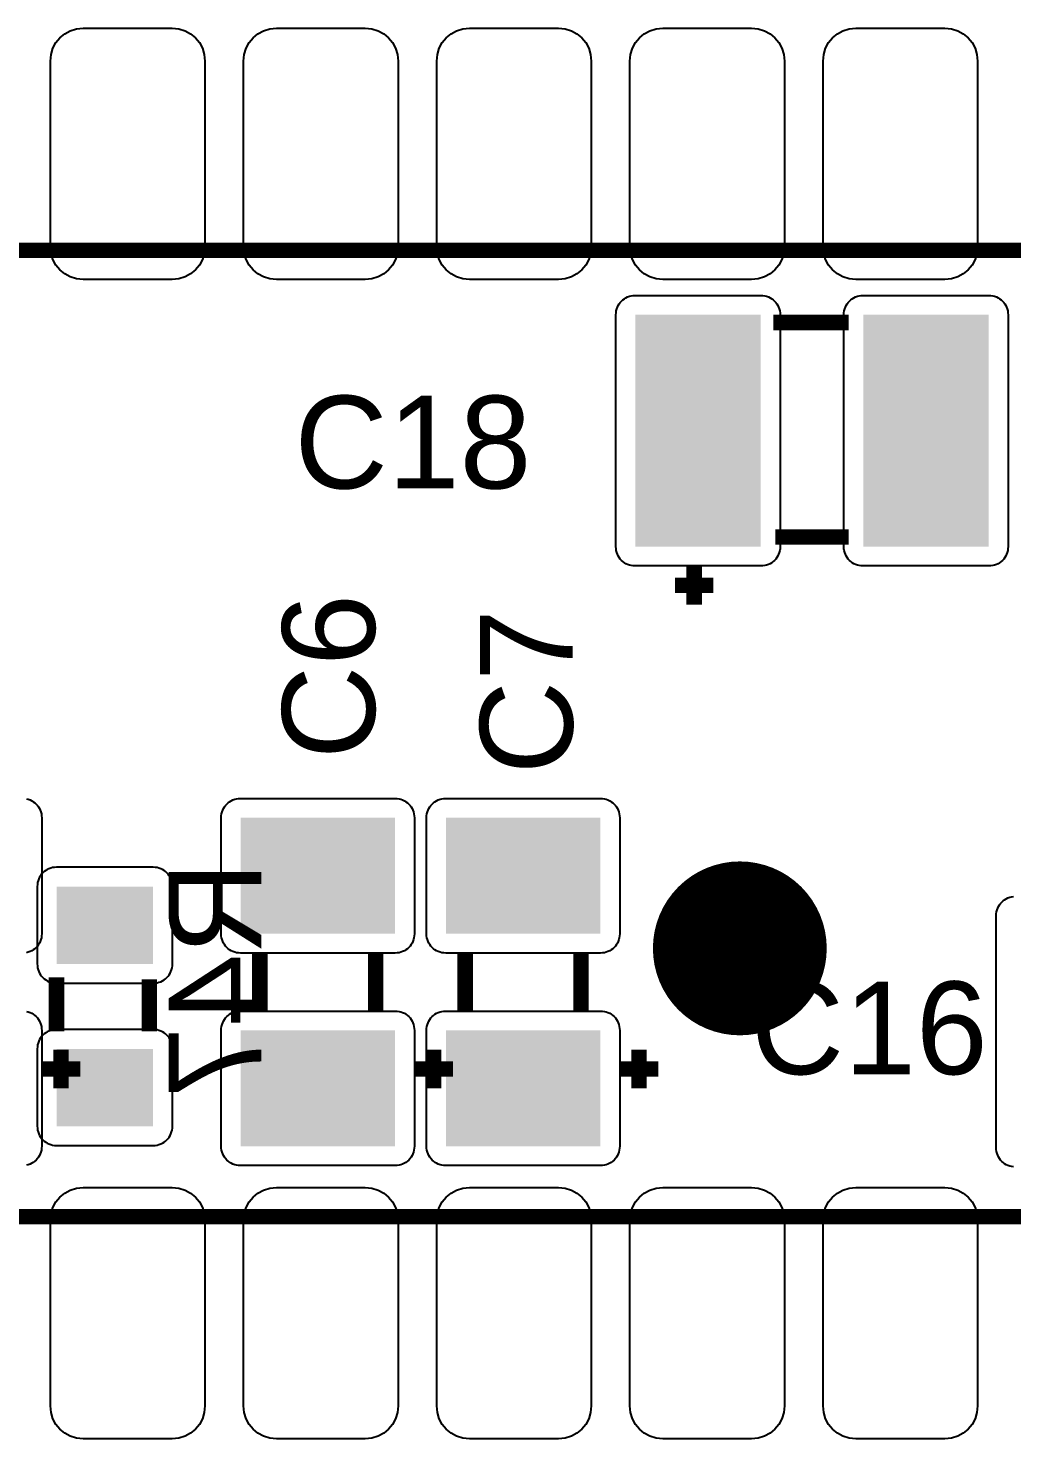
# Model space of a CAD drawing. Header units: inches. Extents: x -3.26 to 3.25, y -2.28 to 2.27.
# Drawn here: x -2.075 to -1.566, y -0.793 to -0.063 of the extents above; entities that cross this region are included whole.
import ezdxf

# ---------------------------------------------------------------- set-up
doc = ezdxf.new("R2010")
doc.units = ezdxf.units.IN
doc.layers.get('0').update_dxf_attribs({"linetype": 'CONTINUOUS'})

# ---------------------------------------------------------------- blocks, each defined once
blk = doc.blocks.new('RPAD')
blk.add_trace([(-0.5, -0.5), (-0.5, 0.5), (0.5, -0.5), (0.5, 0.5)])
blk = doc.blocks.new('EPAD')
at = {"const_width": 0.5}
blk.add_lwpolyline([(-0.25, 0, 1), (0.25, 0, 1)], format="xyb", close=True, dxfattribs=at)

msp = doc.modelspace()

# ---------------------------------------------------------------- linework, layer by layer
for points in [[(-2.000362, -0.193177), (-2.046362, -0.193177), (-2.049838, -0.192839), (-2.053052, -0.191866), (-2.055943, -0.19032), (-2.058448, -0.188263), (-2.060505, -0.185758), (-2.062051, -0.182867), (-2.063024, -0.179653), (-2.063362, -0.176177), (-2.063362, -0.080177), (-2.063024, -0.076701), (-2.062051, -0.073487), (-2.060505, -0.070596), (-2.058448, -0.068091), (-2.055943, -0.066035), (-2.053052, -0.064489), (-2.049838, -0.063515), (-2.046362, -0.063177), (-2.000362, -0.063177), (-1.996886, -0.063515), (-1.993672, -0.064489), (-1.990781, -0.066035), (-1.988276, -0.068091), (-1.98622, -0.070596), (-1.984674, -0.073487), (-1.9837, -0.076701), (-1.983362, -0.080177), (-1.983362, -0.176177), (-1.9837, -0.179653), (-1.984674, -0.182867), (-1.98622, -0.185758), (-1.988276, -0.188263), (-1.990781, -0.19032), (-1.993672, -0.191866), (-1.996886, -0.192839), (-2.000362, -0.193177)], [(-1.900362, -0.193177), (-1.946362, -0.193177), (-1.949838, -0.192839), (-1.953052, -0.191866), (-1.955943, -0.19032), (-1.958448, -0.188263), (-1.960505, -0.185758), (-1.962051, -0.182867), (-1.963024, -0.179653), (-1.963362, -0.176177), (-1.963362, -0.080177), (-1.963024, -0.076701), (-1.962051, -0.073487), (-1.960505, -0.070596), (-1.958448, -0.068091), (-1.955943, -0.066035), (-1.953052, -0.064489), (-1.949838, -0.063515), (-1.946362, -0.063177), (-1.900362, -0.063177), (-1.896886, -0.063515), (-1.893672, -0.064489), (-1.890781, -0.066035), (-1.888276, -0.068091), (-1.88622, -0.070596), (-1.884674, -0.073487), (-1.8837, -0.076701), (-1.883362, -0.080177), (-1.883362, -0.176177), (-1.8837, -0.179653), (-1.884674, -0.182867), (-1.88622, -0.185758), (-1.888276, -0.188263), (-1.890781, -0.19032), (-1.893672, -0.191866), (-1.896886, -0.192839), (-1.900362, -0.193177)], [(-1.800362, -0.193177), (-1.846362, -0.193177), (-1.849838, -0.192839), (-1.853052, -0.191866), (-1.855943, -0.19032), (-1.858448, -0.188263), (-1.860505, -0.185758), (-1.862051, -0.182867), (-1.863024, -0.179653), (-1.863362, -0.176177), (-1.863362, -0.080177), (-1.863024, -0.076701), (-1.862051, -0.073487), (-1.860505, -0.070596), (-1.858448, -0.068091), (-1.855943, -0.066035), (-1.853052, -0.064489), (-1.849838, -0.063515), (-1.846362, -0.063177), (-1.800362, -0.063177), (-1.796886, -0.063515), (-1.793672, -0.064489), (-1.790781, -0.066035), (-1.788276, -0.068091), (-1.78622, -0.070596), (-1.784674, -0.073487), (-1.7837, -0.076701), (-1.783362, -0.080177), (-1.783362, -0.176177), (-1.7837, -0.179653), (-1.784674, -0.182867), (-1.78622, -0.185758), (-1.788276, -0.188263), (-1.790781, -0.19032), (-1.793672, -0.191866), (-1.796886, -0.192839), (-1.800362, -0.193177)], [(-1.700362, -0.193177), (-1.746362, -0.193177), (-1.749838, -0.192839), (-1.753052, -0.191866), (-1.755943, -0.19032), (-1.758448, -0.188263), (-1.760505, -0.185758), (-1.762051, -0.182867), (-1.763024, -0.179653), (-1.763362, -0.176177), (-1.763362, -0.080177), (-1.763024, -0.076701), (-1.762051, -0.073487), (-1.760505, -0.070596), (-1.758448, -0.068091), (-1.755943, -0.066035), (-1.753052, -0.064489), (-1.749838, -0.063515), (-1.746362, -0.063177), (-1.700362, -0.063177), (-1.696886, -0.063515), (-1.693672, -0.064489), (-1.690781, -0.066035), (-1.688276, -0.068091), (-1.68622, -0.070596), (-1.684674, -0.073487), (-1.6837, -0.076701), (-1.683362, -0.080177), (-1.683362, -0.176177), (-1.6837, -0.179653), (-1.684674, -0.182867), (-1.68622, -0.185758), (-1.688276, -0.188263), (-1.690781, -0.19032), (-1.693672, -0.191866), (-1.696886, -0.192839), (-1.700362, -0.193177)], [(-1.600362, -0.193177), (-1.646362, -0.193177), (-1.649838, -0.192839), (-1.653052, -0.191866), (-1.655943, -0.19032), (-1.658448, -0.188263), (-1.660505, -0.185758), (-1.662051, -0.182867), (-1.663024, -0.179653), (-1.663362, -0.176177), (-1.663362, -0.080177), (-1.663024, -0.076701), (-1.662051, -0.073487), (-1.660505, -0.070596), (-1.658448, -0.068091), (-1.655943, -0.066035), (-1.653052, -0.064489), (-1.649838, -0.063515), (-1.646362, -0.063177), (-1.600362, -0.063177), (-1.596886, -0.063515), (-1.593672, -0.064489), (-1.590781, -0.066035), (-1.588276, -0.068091), (-1.58622, -0.070596), (-1.584674, -0.073487), (-1.5837, -0.076701), (-1.583362, -0.080177), (-1.583362, -0.176177), (-1.5837, -0.179653), (-1.584674, -0.182867), (-1.58622, -0.185758), (-1.588276, -0.188263), (-1.590781, -0.19032), (-1.593672, -0.191866), (-1.596886, -0.192839), (-1.600362, -0.193177)], [(-1.695587, -0.341484), (-1.760587, -0.341484), (-1.761626, -0.341434), (-1.762631, -0.341285), (-1.763598, -0.341043), (-1.764522, -0.340713), (-1.765398, -0.340298), (-1.766222, -0.339803), (-1.76699, -0.339234), (-1.767696, -0.338594), (-1.768336, -0.337887), (-1.768906, -0.33712), (-1.7694, -0.336296), (-1.769815, -0.33542), (-1.770146, -0.334496), (-1.770388, -0.333529), (-1.770536, -0.332524), (-1.770587, -0.331484), (-1.770587, -0.211484), (-1.770536, -0.210445), (-1.770388, -0.20944), (-1.770146, -0.208473), (-1.769815, -0.207549), (-1.7694, -0.206672), (-1.768906, -0.205848), (-1.768336, -0.205081), (-1.767696, -0.204375), (-1.76699, -0.203735), (-1.766222, -0.203165), (-1.765398, -0.20267), (-1.764522, -0.202256), (-1.763598, -0.201925), (-1.762631, -0.201683), (-1.761626, -0.201535), (-1.760587, -0.201484), (-1.695587, -0.201484), (-1.694547, -0.201535), (-1.693542, -0.201683), (-1.692575, -0.201925), (-1.691651, -0.202256), (-1.690775, -0.20267), (-1.689951, -0.203165), (-1.689183, -0.203735), (-1.688477, -0.204375), (-1.687837, -0.205081), (-1.687268, -0.205848), (-1.686773, -0.206672), (-1.686358, -0.207549), (-1.686028, -0.208473), (-1.685785, -0.20944), (-1.685637, -0.210445), (-1.685587, -0.211484), (-1.685587, -0.331484), (-1.685637, -0.332524), (-1.685785, -0.333529), (-1.686028, -0.334496), (-1.686358, -0.33542), (-1.686773, -0.336296), (-1.687268, -0.33712), (-1.687837, -0.337887), (-1.688477, -0.338594), (-1.689183, -0.339234), (-1.689951, -0.339803), (-1.690775, -0.340298), (-1.691651, -0.340713), (-1.692575, -0.341043), (-1.693542, -0.341285), (-1.694547, -0.341434), (-1.695587, -0.341484)], [(-1.577587, -0.341484), (-1.642587, -0.341484), (-1.643626, -0.341434), (-1.644631, -0.341285), (-1.645598, -0.341043), (-1.646522, -0.340713), (-1.647398, -0.340298), (-1.648222, -0.339803), (-1.64899, -0.339234), (-1.649696, -0.338594), (-1.650336, -0.337887), (-1.650906, -0.33712), (-1.6514, -0.336296), (-1.651815, -0.33542), (-1.652146, -0.334496), (-1.652388, -0.333529), (-1.652536, -0.332524), (-1.652587, -0.331484), (-1.652587, -0.211484), (-1.652536, -0.210445), (-1.652388, -0.20944), (-1.652146, -0.208473), (-1.651815, -0.207549), (-1.6514, -0.206672), (-1.650906, -0.205848), (-1.650336, -0.205081), (-1.649696, -0.204375), (-1.64899, -0.203735), (-1.648222, -0.203165), (-1.647398, -0.20267), (-1.646522, -0.202256), (-1.645598, -0.201925), (-1.644631, -0.201683), (-1.643626, -0.201535), (-1.642587, -0.201484), (-1.577587, -0.201484), (-1.576547, -0.201535), (-1.575542, -0.201683), (-1.574575, -0.201925), (-1.573651, -0.202256), (-1.572775, -0.20267), (-1.571951, -0.203165), (-1.571183, -0.203735), (-1.570477, -0.204375), (-1.569837, -0.205081), (-1.569268, -0.205848), (-1.568773, -0.206672), (-1.568358, -0.207549), (-1.568028, -0.208473), (-1.567785, -0.20944), (-1.567637, -0.210445), (-1.567587, -0.211484), (-1.567587, -0.331484), (-1.567637, -0.332524), (-1.567785, -0.333529), (-1.568028, -0.334496), (-1.568358, -0.33542), (-1.568773, -0.336296), (-1.569268, -0.33712), (-1.569837, -0.337887), (-1.570477, -0.338594), (-1.571183, -0.339234), (-1.571951, -0.339803), (-1.572775, -0.340298), (-1.573651, -0.340713), (-1.574575, -0.341043), (-1.575542, -0.341285), (-1.576547, -0.341434), (-1.577587, -0.341484)], [(-1.874937, -0.471799), (-1.874937, -0.531799), (-1.874987, -0.532839), (-1.875136, -0.533844), (-1.875378, -0.534811), (-1.875709, -0.535735), (-1.876123, -0.536611), (-1.876618, -0.537435), (-1.877187, -0.538203), (-1.877828, -0.538909), (-1.878534, -0.539549), (-1.879301, -0.540118), (-1.880125, -0.540613), (-1.881002, -0.541028), (-1.881926, -0.541358), (-1.882893, -0.5416), (-1.883898, -0.541749), (-1.884937, -0.541799), (-1.964937, -0.541799), (-1.965976, -0.541749), (-1.966981, -0.5416), (-1.967948, -0.541358), (-1.968872, -0.541028), (-1.969749, -0.540613), (-1.970573, -0.540118), (-1.97134, -0.539549), (-1.972046, -0.538909), (-1.972687, -0.538203), (-1.973256, -0.537435), (-1.973751, -0.536611), (-1.974165, -0.535735), (-1.974496, -0.534811), (-1.974738, -0.533844), (-1.974887, -0.532839), (-1.974937, -0.531799), (-1.974937, -0.471799), (-1.974887, -0.47076), (-1.974738, -0.469755), (-1.974496, -0.468788), (-1.974165, -0.467864), (-1.973751, -0.466987), (-1.973256, -0.466163), (-1.972687, -0.465396), (-1.972046, -0.46469), (-1.97134, -0.46405), (-1.970573, -0.46348), (-1.969749, -0.462986), (-1.968872, -0.462571), (-1.967948, -0.46224), (-1.966981, -0.461998), (-1.965976, -0.46185), (-1.964937, -0.461799), (-1.884937, -0.461799), (-1.883898, -0.46185), (-1.882893, -0.461998), (-1.881926, -0.46224), (-1.881002, -0.462571), (-1.880125, -0.462986), (-1.879301, -0.46348), (-1.878534, -0.46405), (-1.877828, -0.46469), (-1.877187, -0.465396), (-1.876618, -0.466163), (-1.876123, -0.466987), (-1.875709, -0.467864), (-1.875378, -0.468788), (-1.875136, -0.469755), (-1.874987, -0.47076), (-1.874937, -0.471799)], [(-1.768638, -0.471799), (-1.768638, -0.531799), (-1.768688, -0.532839), (-1.768837, -0.533844), (-1.769079, -0.534811), (-1.769409, -0.535735), (-1.769824, -0.536611), (-1.770319, -0.537435), (-1.770888, -0.538203), (-1.771528, -0.538909), (-1.772235, -0.539549), (-1.773002, -0.540118), (-1.773826, -0.540613), (-1.774702, -0.541028), (-1.775626, -0.541358), (-1.776593, -0.5416), (-1.777598, -0.541749), (-1.778638, -0.541799), (-1.858638, -0.541799), (-1.859677, -0.541749), (-1.860682, -0.5416), (-1.861649, -0.541358), (-1.862573, -0.541028), (-1.86345, -0.540613), (-1.864274, -0.540118), (-1.865041, -0.539549), (-1.865747, -0.538909), (-1.866387, -0.538203), (-1.866957, -0.537435), (-1.867452, -0.536611), (-1.867866, -0.535735), (-1.868197, -0.534811), (-1.868439, -0.533844), (-1.868587, -0.532839), (-1.868638, -0.531799), (-1.868638, -0.471799), (-1.868587, -0.47076), (-1.868439, -0.469755), (-1.868197, -0.468788), (-1.867866, -0.467864), (-1.867452, -0.466987), (-1.866957, -0.466163), (-1.866387, -0.465396), (-1.865747, -0.46469), (-1.865041, -0.46405), (-1.864274, -0.46348), (-1.86345, -0.462986), (-1.862573, -0.462571), (-1.861649, -0.46224), (-1.860682, -0.461998), (-1.859677, -0.46185), (-1.858638, -0.461799), (-1.778638, -0.461799), (-1.777598, -0.46185), (-1.776593, -0.461998), (-1.775626, -0.46224), (-1.774702, -0.462571), (-1.773826, -0.462986), (-1.773002, -0.46348), (-1.772235, -0.46405), (-1.771528, -0.46469), (-1.770888, -0.465396), (-1.770319, -0.466163), (-1.769824, -0.466987), (-1.769409, -0.467864), (-1.769079, -0.468788), (-1.768837, -0.469755), (-1.768688, -0.47076), (-1.768638, -0.471799)], [(-2.000173, -0.54739), (-2.000173, -0.50739), (-2.000224, -0.50635), (-2.000372, -0.505345), (-2.000614, -0.504378), (-2.000945, -0.503454), (-2.001359, -0.502578), (-2.001854, -0.501754), (-2.002424, -0.500986), (-2.003064, -0.50028), (-2.00377, -0.49964), (-2.004537, -0.499071), (-2.005361, -0.498576), (-2.006238, -0.498161), (-2.007162, -0.497831), (-2.008129, -0.497589), (-2.009134, -0.49744), (-2.010173, -0.49739), (-2.060173, -0.49739), (-2.061213, -0.49744), (-2.062218, -0.497589), (-2.063185, -0.497831), (-2.064109, -0.498161), (-2.064985, -0.498576), (-2.065809, -0.499071), (-2.066576, -0.49964), (-2.067283, -0.50028), (-2.067923, -0.500986), (-2.068492, -0.501754), (-2.068987, -0.502578), (-2.069402, -0.503454), (-2.069732, -0.504378), (-2.069974, -0.505345), (-2.070123, -0.50635), (-2.070173, -0.50739), (-2.070173, -0.54739), (-2.070123, -0.548429), (-2.069974, -0.549434), (-2.069732, -0.550401), (-2.069402, -0.551325), (-2.068987, -0.552202), (-2.068492, -0.553026), (-2.067923, -0.553793), (-2.067283, -0.554499), (-2.066576, -0.555139), (-2.065809, -0.555709), (-2.064985, -0.556203), (-2.064109, -0.556618), (-2.063185, -0.556949), (-2.062218, -0.557191), (-2.061213, -0.557339), (-2.060173, -0.55739), (-2.010173, -0.55739), (-2.009134, -0.557339), (-2.008129, -0.557191), (-2.007162, -0.556949), (-2.006238, -0.556618), (-2.005361, -0.556203), (-2.004537, -0.555709), (-2.00377, -0.555139), (-2.003064, -0.554499), (-2.002424, -0.553793), (-2.001854, -0.553026), (-2.001359, -0.552202), (-2.000945, -0.551325), (-2.000614, -0.550401), (-2.000372, -0.549434), (-2.000224, -0.548429), (-2.000173, -0.54739)], [(-1.874937, -0.581799), (-1.874937, -0.641799), (-1.874987, -0.642839), (-1.875136, -0.643844), (-1.875378, -0.644811), (-1.875709, -0.645735), (-1.876123, -0.646611), (-1.876618, -0.647435), (-1.877187, -0.648203), (-1.877828, -0.648909), (-1.878534, -0.649549), (-1.879301, -0.650118), (-1.880125, -0.650613), (-1.881002, -0.651028), (-1.881926, -0.651358), (-1.882893, -0.6516), (-1.883898, -0.651749), (-1.884937, -0.651799), (-1.964937, -0.651799), (-1.965976, -0.651749), (-1.966981, -0.6516), (-1.967948, -0.651358), (-1.968872, -0.651028), (-1.969749, -0.650613), (-1.970573, -0.650118), (-1.97134, -0.649549), (-1.972046, -0.648909), (-1.972687, -0.648203), (-1.973256, -0.647435), (-1.973751, -0.646611), (-1.974165, -0.645735), (-1.974496, -0.644811), (-1.974738, -0.643844), (-1.974887, -0.642839), (-1.974937, -0.641799), (-1.974937, -0.581799), (-1.974887, -0.58076), (-1.974738, -0.579755), (-1.974496, -0.578788), (-1.974165, -0.577864), (-1.973751, -0.576987), (-1.973256, -0.576163), (-1.972687, -0.575396), (-1.972046, -0.57469), (-1.97134, -0.57405), (-1.970573, -0.57348), (-1.969749, -0.572986), (-1.968872, -0.572571), (-1.967948, -0.57224), (-1.966981, -0.571998), (-1.965976, -0.57185), (-1.964937, -0.571799), (-1.884937, -0.571799), (-1.883898, -0.57185), (-1.882893, -0.571998), (-1.881926, -0.57224), (-1.881002, -0.572571), (-1.880125, -0.572986), (-1.879301, -0.57348), (-1.878534, -0.57405), (-1.877828, -0.57469), (-1.877187, -0.575396), (-1.876618, -0.576163), (-1.876123, -0.576987), (-1.875709, -0.577864), (-1.875378, -0.578788), (-1.875136, -0.579755), (-1.874987, -0.58076), (-1.874937, -0.581799)], [(-1.768638, -0.581799), (-1.768638, -0.641799), (-1.768688, -0.642839), (-1.768837, -0.643844), (-1.769079, -0.644811), (-1.769409, -0.645735), (-1.769824, -0.646611), (-1.770319, -0.647435), (-1.770888, -0.648203), (-1.771528, -0.648909), (-1.772235, -0.649549), (-1.773002, -0.650118), (-1.773826, -0.650613), (-1.774702, -0.651028), (-1.775626, -0.651358), (-1.776593, -0.6516), (-1.777598, -0.651749), (-1.778638, -0.651799), (-1.858638, -0.651799), (-1.859677, -0.651749), (-1.860682, -0.6516), (-1.861649, -0.651358), (-1.862573, -0.651028), (-1.86345, -0.650613), (-1.864274, -0.650118), (-1.865041, -0.649549), (-1.865747, -0.648909), (-1.866387, -0.648203), (-1.866957, -0.647435), (-1.867452, -0.646611), (-1.867866, -0.645735), (-1.868197, -0.644811), (-1.868439, -0.643844), (-1.868587, -0.642839), (-1.868638, -0.641799), (-1.868638, -0.581799), (-1.868587, -0.58076), (-1.868439, -0.579755), (-1.868197, -0.578788), (-1.867866, -0.577864), (-1.867452, -0.576987), (-1.866957, -0.576163), (-1.866387, -0.575396), (-1.865747, -0.57469), (-1.865041, -0.57405), (-1.864274, -0.57348), (-1.86345, -0.572986), (-1.862573, -0.572571), (-1.861649, -0.57224), (-1.860682, -0.571998), (-1.859677, -0.57185), (-1.858638, -0.571799), (-1.778638, -0.571799), (-1.777598, -0.57185), (-1.776593, -0.571998), (-1.775626, -0.57224), (-1.774702, -0.572571), (-1.773826, -0.572986), (-1.773002, -0.57348), (-1.772235, -0.57405), (-1.771528, -0.57469), (-1.770888, -0.575396), (-1.770319, -0.576163), (-1.769824, -0.576987), (-1.769409, -0.577864), (-1.769079, -0.578788), (-1.768837, -0.579755), (-1.768688, -0.58076), (-1.768638, -0.581799)], [(-2.000173, -0.63139), (-2.000173, -0.59139), (-2.000224, -0.59035), (-2.000372, -0.589345), (-2.000614, -0.588378), (-2.000945, -0.587454), (-2.001359, -0.586578), (-2.001854, -0.585754), (-2.002424, -0.584986), (-2.003064, -0.58428), (-2.00377, -0.58364), (-2.004537, -0.583071), (-2.005361, -0.582576), (-2.006238, -0.582161), (-2.007162, -0.581831), (-2.008129, -0.581589), (-2.009134, -0.58144), (-2.010173, -0.58139), (-2.060173, -0.58139), (-2.061213, -0.58144), (-2.062218, -0.581589), (-2.063185, -0.581831), (-2.064109, -0.582161), (-2.064985, -0.582576), (-2.065809, -0.583071), (-2.066576, -0.58364), (-2.067283, -0.58428), (-2.067923, -0.584986), (-2.068492, -0.585754), (-2.068987, -0.586578), (-2.069402, -0.587454), (-2.069732, -0.588378), (-2.069974, -0.589345), (-2.070123, -0.59035), (-2.070173, -0.59139), (-2.070173, -0.63139), (-2.070123, -0.632429), (-2.069974, -0.633434), (-2.069732, -0.634401), (-2.069402, -0.635325), (-2.068987, -0.636202), (-2.068492, -0.637026), (-2.067923, -0.637793), (-2.067283, -0.638499), (-2.066576, -0.639139), (-2.065809, -0.639709), (-2.064985, -0.640203), (-2.064109, -0.640618), (-2.063185, -0.640949), (-2.062218, -0.641191), (-2.061213, -0.641339), (-2.060173, -0.64139), (-2.010173, -0.64139), (-2.009134, -0.641339), (-2.008129, -0.641191), (-2.007162, -0.640949), (-2.006238, -0.640618), (-2.005361, -0.640203), (-2.004537, -0.639709), (-2.00377, -0.639139), (-2.003064, -0.638499), (-2.002424, -0.637793), (-2.001854, -0.637026), (-2.001359, -0.636202), (-2.000945, -0.635325), (-2.000614, -0.634401), (-2.000372, -0.633434), (-2.000224, -0.632429), (-2.000173, -0.63139)], [(-2.046362, -0.663177), (-2.000362, -0.663177), (-1.996886, -0.663515), (-1.993672, -0.664489), (-1.990781, -0.666035), (-1.988276, -0.668091), (-1.98622, -0.670596), (-1.984674, -0.673487), (-1.9837, -0.676701), (-1.983362, -0.680177), (-1.983362, -0.776177), (-1.9837, -0.779653), (-1.984674, -0.782867), (-1.98622, -0.785758), (-1.988276, -0.788263), (-1.990781, -0.79032), (-1.993672, -0.791866), (-1.996886, -0.792839), (-2.000362, -0.793177), (-2.046362, -0.793177), (-2.049838, -0.792839), (-2.053052, -0.791866), (-2.055943, -0.79032), (-2.058448, -0.788263), (-2.060505, -0.785758), (-2.062051, -0.782867), (-2.063024, -0.779653), (-2.063362, -0.776177), (-2.063362, -0.680177), (-2.063024, -0.676701), (-2.062051, -0.673487), (-2.060505, -0.670596), (-2.058448, -0.668091), (-2.055943, -0.666035), (-2.053052, -0.664489), (-2.049838, -0.663515), (-2.046362, -0.663177)], [(-1.946362, -0.663177), (-1.900362, -0.663177), (-1.896886, -0.663515), (-1.893672, -0.664489), (-1.890781, -0.666035), (-1.888276, -0.668091), (-1.88622, -0.670596), (-1.884674, -0.673487), (-1.8837, -0.676701), (-1.883362, -0.680177), (-1.883362, -0.776177), (-1.8837, -0.779653), (-1.884674, -0.782867), (-1.88622, -0.785758), (-1.888276, -0.788263), (-1.890781, -0.79032), (-1.893672, -0.791866), (-1.896886, -0.792839), (-1.900362, -0.793177), (-1.946362, -0.793177), (-1.949838, -0.792839), (-1.953052, -0.791866), (-1.955943, -0.79032), (-1.958448, -0.788263), (-1.960505, -0.785758), (-1.962051, -0.782867), (-1.963024, -0.779653), (-1.963362, -0.776177), (-1.963362, -0.680177), (-1.963024, -0.676701), (-1.962051, -0.673487), (-1.960505, -0.670596), (-1.958448, -0.668091), (-1.955943, -0.666035), (-1.953052, -0.664489), (-1.949838, -0.663515), (-1.946362, -0.663177)], [(-1.846362, -0.663177), (-1.800362, -0.663177), (-1.796886, -0.663515), (-1.793672, -0.664489), (-1.790781, -0.666035), (-1.788276, -0.668091), (-1.78622, -0.670596), (-1.784674, -0.673487), (-1.7837, -0.676701), (-1.783362, -0.680177), (-1.783362, -0.776177), (-1.7837, -0.779653), (-1.784674, -0.782867), (-1.78622, -0.785758), (-1.788276, -0.788263), (-1.790781, -0.79032), (-1.793672, -0.791866), (-1.796886, -0.792839), (-1.800362, -0.793177), (-1.846362, -0.793177), (-1.849838, -0.792839), (-1.853052, -0.791866), (-1.855943, -0.79032), (-1.858448, -0.788263), (-1.860505, -0.785758), (-1.862051, -0.782867), (-1.863024, -0.779653), (-1.863362, -0.776177), (-1.863362, -0.680177), (-1.863024, -0.676701), (-1.862051, -0.673487), (-1.860505, -0.670596), (-1.858448, -0.668091), (-1.855943, -0.666035), (-1.853052, -0.664489), (-1.849838, -0.663515), (-1.846362, -0.663177)], [(-1.746362, -0.663177), (-1.700362, -0.663177), (-1.696886, -0.663515), (-1.693672, -0.664489), (-1.690781, -0.666035), (-1.688276, -0.668091), (-1.68622, -0.670596), (-1.684674, -0.673487), (-1.6837, -0.676701), (-1.683362, -0.680177), (-1.683362, -0.776177), (-1.6837, -0.779653), (-1.684674, -0.782867), (-1.68622, -0.785758), (-1.688276, -0.788263), (-1.690781, -0.79032), (-1.693672, -0.791866), (-1.696886, -0.792839), (-1.700362, -0.793177), (-1.746362, -0.793177), (-1.749838, -0.792839), (-1.753052, -0.791866), (-1.755943, -0.79032), (-1.758448, -0.788263), (-1.760505, -0.785758), (-1.762051, -0.782867), (-1.763024, -0.779653), (-1.763362, -0.776177), (-1.763362, -0.680177), (-1.763024, -0.676701), (-1.762051, -0.673487), (-1.760505, -0.670596), (-1.758448, -0.668091), (-1.755943, -0.666035), (-1.753052, -0.664489), (-1.749838, -0.663515), (-1.746362, -0.663177)], [(-1.646362, -0.663177), (-1.600362, -0.663177), (-1.596886, -0.663515), (-1.593672, -0.664489), (-1.590781, -0.666035), (-1.588276, -0.668091), (-1.58622, -0.670596), (-1.584674, -0.673487), (-1.5837, -0.676701), (-1.583362, -0.680177), (-1.583362, -0.776177), (-1.5837, -0.779653), (-1.584674, -0.782867), (-1.58622, -0.785758), (-1.588276, -0.788263), (-1.590781, -0.79032), (-1.593672, -0.791866), (-1.596886, -0.792839), (-1.600362, -0.793177), (-1.646362, -0.793177), (-1.649838, -0.792839), (-1.653052, -0.791866), (-1.655943, -0.79032), (-1.658448, -0.788263), (-1.660505, -0.785758), (-1.662051, -0.782867), (-1.663024, -0.779653), (-1.663362, -0.776177), (-1.663362, -0.680177), (-1.663024, -0.676701), (-1.662051, -0.673487), (-1.660505, -0.670596), (-1.658448, -0.668091), (-1.655943, -0.666035), (-1.653052, -0.664489), (-1.649838, -0.663515), (-1.646362, -0.663177)]]:
    msp.add_lwpolyline(points, close=True)
at = {"const_width": 0.008}
for points in [[(-2.573362, -0.178177), (-0.573362, -0.178177)], [(-2.573362, -0.178177), (-0.573362, -0.178177)], [(-2.573362, -0.178177), (-0.573362, -0.178177)], [(-1.650087, -0.215484), (-1.689087, -0.215484)], [(-1.650087, -0.215484), (-1.689087, -0.215484)], [(-1.650087, -0.215484), (-1.689087, -0.215484)], [(-1.650087, -0.326484), (-1.688087, -0.326484)], [(-1.650087, -0.326484), (-1.688087, -0.326484)], [(-1.650087, -0.326484), (-1.688087, -0.326484)], [(-1.730087, -0.341484), (-1.730087, -0.361484)], [(-1.730087, -0.341484), (-1.730087, -0.361484)], [(-1.730087, -0.341484), (-1.730087, -0.361484)], [(-1.720087, -0.351484), (-1.740087, -0.351484)], [(-1.720087, -0.351484), (-1.740087, -0.351484)], [(-1.720087, -0.351484), (-1.740087, -0.351484)], [(-1.954937, -0.541799), (-1.954937, -0.571799)], [(-1.954937, -0.541799), (-1.954937, -0.571799)], [(-1.954937, -0.541799), (-1.954937, -0.571799)], [(-1.894937, -0.541799), (-1.894937, -0.571799)], [(-1.894937, -0.541799), (-1.894937, -0.571799)], [(-1.894937, -0.541799), (-1.894937, -0.571799)], [(-1.848638, -0.541799), (-1.848638, -0.571799)], [(-1.848638, -0.541799), (-1.848638, -0.571799)], [(-1.848638, -0.541799), (-1.848638, -0.571799)], [(-1.788638, -0.541799), (-1.788638, -0.571799)], [(-1.788638, -0.541799), (-1.788638, -0.571799)], [(-1.788638, -0.541799), (-1.788638, -0.571799)], [(-2.060173, -0.58239), (-2.060173, -0.55439)], [(-2.060173, -0.58239), (-2.060173, -0.55439)], [(-2.060173, -0.58239), (-2.060173, -0.55439)], [(-2.012173, -0.58239), (-2.012173, -0.55539)], [(-2.012173, -0.58239), (-2.012173, -0.55539)], [(-2.012173, -0.58239), (-2.012173, -0.55539)], [(-2.05785, -0.591799), (-2.05785, -0.611799)], [(-2.05785, -0.591799), (-2.05785, -0.611799)], [(-2.05785, -0.591799), (-2.05785, -0.611799)], [(-1.864937, -0.591799), (-1.864937, -0.611799)], [(-1.864937, -0.591799), (-1.864937, -0.611799)], [(-1.864937, -0.591799), (-1.864937, -0.611799)], [(-1.758638, -0.591799), (-1.758638, -0.611799)], [(-1.758638, -0.591799), (-1.758638, -0.611799)], [(-1.758638, -0.591799), (-1.758638, -0.611799)], [(-2.04785, -0.601799), (-2.06785, -0.601799)], [(-2.04785, -0.601799), (-2.06785, -0.601799)], [(-2.04785, -0.601799), (-2.06785, -0.601799)], [(-1.854937, -0.601799), (-1.874937, -0.601799)], [(-1.854937, -0.601799), (-1.874937, -0.601799)], [(-1.854937, -0.601799), (-1.874937, -0.601799)], [(-1.748638, -0.601799), (-1.768638, -0.601799)], [(-1.748638, -0.601799), (-1.768638, -0.601799)], [(-1.748638, -0.601799), (-1.768638, -0.601799)], [(-2.573362, -0.678177), (-0.573362, -0.678177)], [(-2.573362, -0.678177), (-0.573362, -0.678177)], [(-2.573362, -0.678177), (-0.573362, -0.678177)]]:
    msp.add_lwpolyline(points, dxfattribs=at)
for points in [[(-2.075806, -0.461998), (-2.074839, -0.46224), (-2.073915, -0.462571), (-2.073039, -0.462986), (-2.072215, -0.46348), (-2.071447, -0.46405), (-2.070741, -0.46469), (-2.070101, -0.465396), (-2.069531, -0.466163), (-2.069037, -0.466987), (-2.068622, -0.467864), (-2.068291, -0.468788), (-2.068049, -0.469755), (-2.067901, -0.47076), (-2.06785, -0.471799), (-2.06785, -0.471799), (-2.06785, -0.531799), (-2.067901, -0.532839), (-2.068049, -0.533844), (-2.068291, -0.534811), (-2.068622, -0.535735), (-2.069037, -0.536611), (-2.069531, -0.537435), (-2.070101, -0.538203), (-2.070741, -0.538909), (-2.071447, -0.539549), (-2.072215, -0.540118), (-2.073039, -0.540613), (-2.073915, -0.541028), (-2.074839, -0.541358), (-2.075806, -0.5416)], [(-1.564776, -0.652457), (-1.565781, -0.652309), (-1.566748, -0.652067), (-1.567672, -0.651736), (-1.568548, -0.651322), (-1.569372, -0.650827), (-1.57014, -0.650257), (-1.570846, -0.649617), (-1.571486, -0.648911), (-1.572055, -0.648144), (-1.57255, -0.64732), (-1.572965, -0.646443), (-1.573295, -0.645519), (-1.573537, -0.644552), (-1.573686, -0.643547), (-1.573736, -0.642508), (-1.573736, -0.522508), (-1.573686, -0.521469), (-1.573537, -0.520463), (-1.573295, -0.519496), (-1.572965, -0.518572), (-1.57255, -0.517696), (-1.572055, -0.516872), (-1.571486, -0.516105), (-1.570846, -0.515398), (-1.57014, -0.514758), (-1.569372, -0.514189), (-1.568548, -0.513694), (-1.567672, -0.51328), (-1.566748, -0.512949), (-1.565781, -0.512707), (-1.564776, -0.512558)], [(-2.075806, -0.571998), (-2.074839, -0.57224), (-2.073915, -0.572571), (-2.073039, -0.572986), (-2.072215, -0.57348), (-2.071447, -0.57405), (-2.070741, -0.57469), (-2.070101, -0.575396), (-2.069531, -0.576163), (-2.069037, -0.576987), (-2.068622, -0.577864), (-2.068291, -0.578788), (-2.068049, -0.579755), (-2.067901, -0.58076), (-2.06785, -0.581799), (-2.06785, -0.581799), (-2.06785, -0.641799), (-2.067901, -0.642839), (-2.068049, -0.643844), (-2.068291, -0.644811), (-2.068622, -0.645735), (-2.069037, -0.646611), (-2.069531, -0.647435), (-2.070101, -0.648203), (-2.070741, -0.648909), (-2.071447, -0.649549), (-2.072215, -0.650118), (-2.073039, -0.650613), (-2.073915, -0.651028), (-2.074839, -0.651358), (-2.075806, -0.6516)]]:
    msp.add_lwpolyline(points)

# ---------------------------------------------------------------- block references
for p, xscale, yscale, rotation in [((-1.728087, -0.271484), 0.065, 0.12, 180), ((-1.610087, -0.271484), 0.065, 0.12, 180), ((-1.924937, -0.501799), 0.06, 0.08, -90), ((-1.818638, -0.501799), 0.06, 0.08, -90), ((-2.035173, -0.52739), 0.04, 0.05, -90), ((-1.924937, -0.611799), 0.06, 0.08, -90), ((-1.818638, -0.611799), 0.06, 0.08, -90), ((-2.035173, -0.61139), 0.04, 0.05, -90)]:
    msp.add_blockref('RPAD', p, dxfattribs=dict(xscale=xscale, yscale=yscale, rotation=rotation))
at = {"xscale": 0.09, "yscale": 0.09}
msp.add_blockref('EPAD', (-1.706456, -0.539375), dxfattribs=at)

# ---------------------------------------------------------------- texts
at = {"width": 1.041667}
for s, p in [('C18', (-1.937, -0.301374)), ('C18', (-1.937, -0.301374)), ('C18', (-1.937, -0.301374)), ('C16', (-1.70078, -0.604524)), ('C16', (-1.70078, -0.604524)), ('C16', (-1.70078, -0.604524))]:
    msp.add_text(s, height=0.048, dxfattribs=at).set_placement(p)
for s, p in [('C6', (-1.895362, -0.441445)), ('C6', (-1.895362, -0.441445)), ('C6', (-1.895362, -0.441445)), ('C7', (-1.793, -0.449319)), ('C7', (-1.793, -0.449319)), ('C7', (-1.793, -0.449319))]:
    msp.add_text(s, height=0.048, rotation=90, dxfattribs=at).set_placement(p)
at = {"text_generation_flag": 2, "width": 1.041667}
msp.add_text('R47', height=0.048, rotation=90, dxfattribs=at).set_placement((-1.954173, -0.49439))
msp.add_text('R47', height=0.048, rotation=90, dxfattribs=at).set_placement((-1.954173, -0.49439))
msp.add_text('R47', height=0.048, rotation=90, dxfattribs=at).set_placement((-1.954173, -0.49439))

doc.saveas('drawing.dxf')
